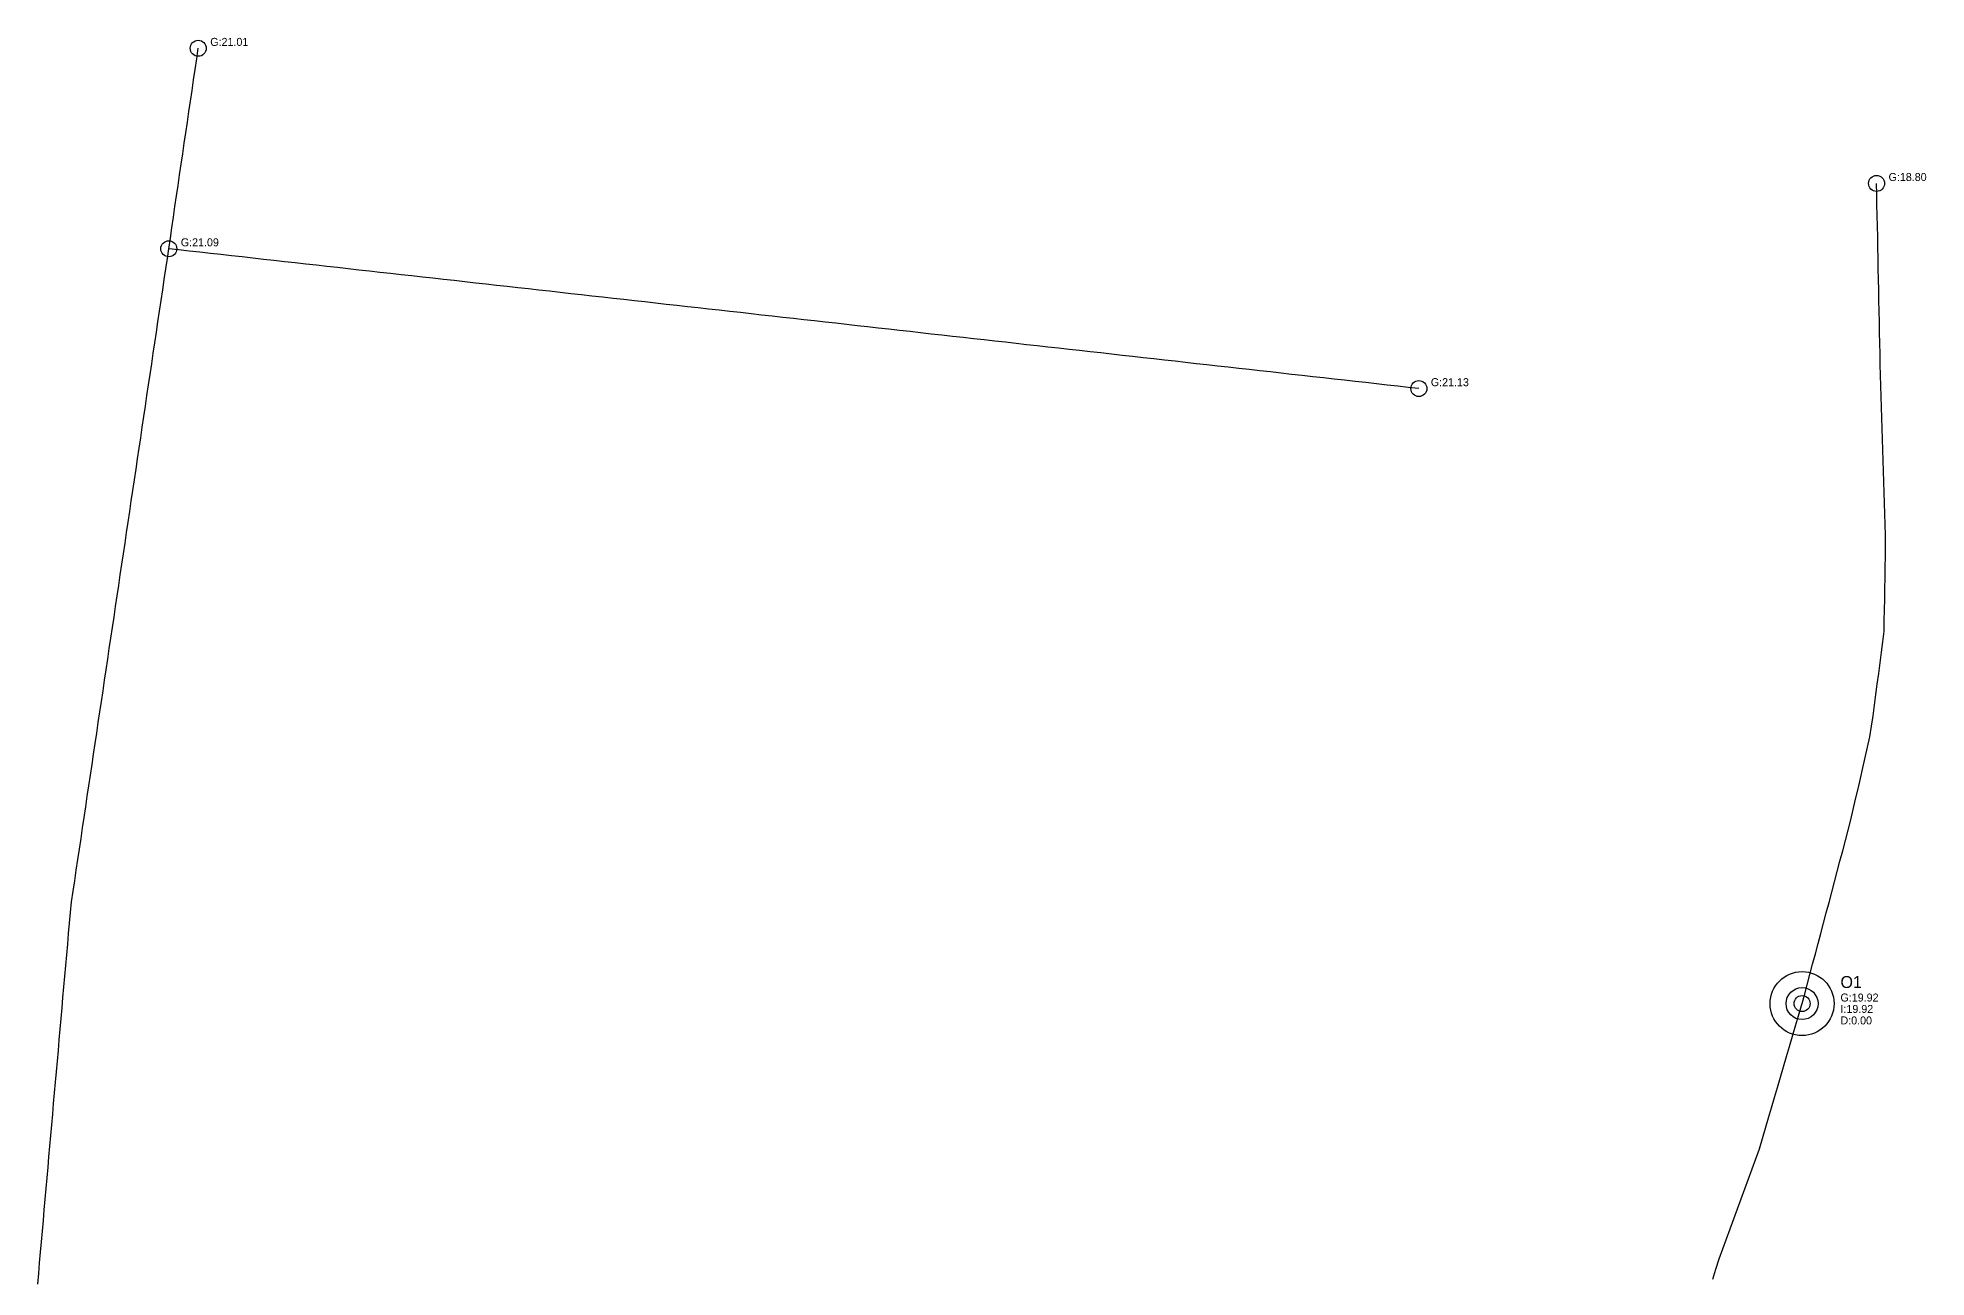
# Model space of a CAD drawing. Header units: metres. Extents: x 607160 to 610559, y 2613470 to 2618337.
# Drawn here: x 607606.9 to 607960.9, y 2618104.3 to 2618336.8 of the extents above; entities that cross this region are included whole.
import ezdxf

# ---------------------------------------------------------------- set-up
doc = ezdxf.new("R2010")
doc.units = ezdxf.units.M
for name, color, linetype in [('SW-DRAIN-LABELS', 3, 'Continuous'), ('SW-DRAIN-ORPHAN', 8, 'Continuous'), ('SW-DRAIN-SUB-01', 1, 'Continuous'), ('SW-JUNCTIONS', 7, 'Continuous'), ('SW-OUTLETS', 2, 'Continuous')]:
    doc.layers.add(name, color=color, linetype=linetype)

msp = doc.modelspace()

# ---------------------------------------------------------------- linework, layer by layer
at = {"layer": 'SW-DRAIN-ORPHAN'}
for points in [[(607631.42, 2618297.21), (607631.71, 2618299.19), (607632, 2618301.16), (607632.29, 2618303.14), (607632.58, 2618305.12), (607632.87, 2618307.1), (607633.16, 2618309.08), (607633.45, 2618311.06), (607633.74, 2618313.04), (607634.03, 2618315.02), (607634.32, 2618317), (607634.61, 2618318.97), (607634.9, 2618320.95), (607635.2, 2618322.93), (607635.49, 2618324.91), (607635.78, 2618326.89), (607636.07, 2618328.87), (607636.36, 2618330.85), (607636.65, 2618332.83), (607636.94, 2618334.8)], [(607937.64, 2618155.63), (607938.07, 2618157.21), (607938.59, 2618159.15), (607939.1, 2618161.08), (607939.61, 2618163.01), (607940.13, 2618164.94), (607940.64, 2618166.88), (607941.16, 2618168.81), (607941.67, 2618170.74), (607942.18, 2618172.68), (607942.7, 2618174.61), (607943.21, 2618176.54), (607943.72, 2618178.48), (607944.24, 2618180.41), (607944.75, 2618182.34), (607945.26, 2618184.27), (607945.78, 2618186.21), (607946.29, 2618188.14), (607946.8, 2618190.07), (607947.24, 2618192.02), (607947.68, 2618193.97), (607948.13, 2618195.93), (607948.57, 2618197.88), (607949.01, 2618199.83), (607949.46, 2618201.78), (607949.9, 2618203.73), (607950.34, 2618205.68), (607950.69, 2618207.64), (607950.95, 2618209.63), (607951.22, 2618211.61), (607951.48, 2618213.59), (607951.75, 2618215.57), (607952.01, 2618217.56), (607952.28, 2618219.54), (607952.54, 2618221.52), (607952.81, 2618223.5), (607953.02, 2618225.49), (607953.06, 2618227.49), (607953.09, 2618229.49), (607953.13, 2618231.49), (607953.16, 2618233.49), (607953.2, 2618235.49), (607953.24, 2618237.49), (607953.27, 2618239.49), (607953.31, 2618241.49), (607953.3, 2618243.49), (607953.23, 2618245.49), (607953.17, 2618247.48), (607953.11, 2618249.48), (607953.05, 2618251.48), (607952.99, 2618253.48), (607952.92, 2618255.48), (607952.86, 2618257.48), (607952.8, 2618259.48), (607952.74, 2618261.48), (607952.68, 2618263.48), (607952.61, 2618265.48), (607952.55, 2618267.47), (607952.49, 2618269.47), (607952.43, 2618271.47), (607952.36, 2618273.47), (607952.31, 2618275.47), (607952.27, 2618277.47), (607952.23, 2618279.47), (607952.19, 2618281.47), (607952.14, 2618283.47), (607952.1, 2618285.47), (607952.06, 2618287.47), (607952.02, 2618289.47), (607951.98, 2618291.47), (607951.94, 2618293.47), (607951.9, 2618295.47), (607951.86, 2618297.47), (607951.82, 2618299.47), (607951.78, 2618301.47), (607951.73, 2618303.47), (607951.69, 2618305.46), (607951.65, 2618307.46), (607951.61, 2618309.46)], [(607606.85, 2618103.01), (607607.03, 2618105), (607607.2, 2618107), (607607.38, 2618108.99), (607607.55, 2618110.98), (607607.73, 2618112.97), (607607.9, 2618114.97), (607608.08, 2618116.96), (607608.25, 2618118.95), (607608.43, 2618120.94), (607608.6, 2618122.93), (607608.78, 2618124.93), (607608.95, 2618126.92), (607609.13, 2618128.91), (607609.3, 2618130.9), (607609.48, 2618132.9), (607609.65, 2618134.89), (607609.83, 2618136.88), (607610.01, 2618138.87), (607610.18, 2618140.87), (607610.36, 2618142.86), (607610.53, 2618144.85), (607610.71, 2618146.84), (607610.88, 2618148.83), (607611.06, 2618150.83), (607611.23, 2618152.82), (607611.41, 2618154.81), (607611.58, 2618156.8), (607611.76, 2618158.8), (607611.93, 2618160.79), (607612.11, 2618162.78), (607612.28, 2618164.77), (607612.46, 2618166.77), (607612.63, 2618168.76), (607612.81, 2618170.75), (607612.98, 2618172.74), (607613.2, 2618174.73), (607613.49, 2618176.71), (607613.79, 2618178.69), (607614.08, 2618180.66), (607614.38, 2618182.64), (607614.67, 2618184.62), (607614.97, 2618186.6), (607615.26, 2618188.58), (607615.55, 2618190.56), (607615.85, 2618192.53), (607616.14, 2618194.51), (607616.44, 2618196.49), (607616.73, 2618198.47), (607617.03, 2618200.45), (607617.32, 2618202.42), (607617.62, 2618204.4), (607617.91, 2618206.38), (607618.2, 2618208.36), (607618.5, 2618210.34), (607618.79, 2618212.32), (607619.09, 2618214.29), (607619.38, 2618216.27), (607619.68, 2618218.25), (607619.97, 2618220.23), (607620.26, 2618222.21), (607620.56, 2618224.19), (607620.85, 2618226.16), (607621.15, 2618228.14), (607621.44, 2618230.12), (607621.74, 2618232.1), (607622.03, 2618234.08), (607622.32, 2618236.05), (607622.62, 2618238.03), (607622.91, 2618240.01), (607623.21, 2618241.99), (607623.5, 2618243.97), (607623.8, 2618245.95), (607624.09, 2618247.92), (607624.38, 2618249.9), (607624.68, 2618251.88), (607624.97, 2618253.86), (607625.27, 2618255.84), (607625.56, 2618257.82), (607625.86, 2618259.79), (607626.15, 2618261.77), (607626.44, 2618263.75), (607626.74, 2618265.73), (607627.03, 2618267.71), (607627.33, 2618269.68), (607627.62, 2618271.66), (607627.92, 2618273.64), (607628.21, 2618275.62), (607628.51, 2618277.6), (607628.8, 2618279.58), (607629.09, 2618281.55), (607629.39, 2618283.53), (607629.68, 2618285.51), (607629.98, 2618287.49), (607630.27, 2618289.47), (607630.57, 2618291.44), (607630.86, 2618293.42), (607631.15, 2618295.4), (607631.42, 2618297.21)], [(607865.79, 2618270.98), (607863.81, 2618271.21), (607861.82, 2618271.43), (607859.83, 2618271.65), (607857.84, 2618271.87), (607855.86, 2618272.1), (607853.87, 2618272.32), (607851.88, 2618272.54), (607849.89, 2618272.76), (607847.91, 2618272.99), (607845.92, 2618273.21), (607843.93, 2618273.43), (607841.94, 2618273.65), (607839.96, 2618273.87), (607837.97, 2618274.1), (607835.98, 2618274.32), (607833.99, 2618274.54), (607832.01, 2618274.76), (607830.02, 2618274.99), (607828.03, 2618275.21), (607826.04, 2618275.43), (607824.06, 2618275.65), (607822.07, 2618275.88), (607820.08, 2618276.1), (607818.09, 2618276.32), (607816.1, 2618276.54), (607814.12, 2618276.77), (607812.13, 2618276.99), (607810.14, 2618277.21), (607808.15, 2618277.43), (607806.17, 2618277.66), (607804.18, 2618277.88), (607802.19, 2618278.1), (607800.2, 2618278.32), (607798.22, 2618278.54), (607796.23, 2618278.77), (607794.24, 2618278.99), (607792.25, 2618279.21), (607790.27, 2618279.43), (607788.28, 2618279.66), (607786.29, 2618279.88), (607784.3, 2618280.1), (607782.32, 2618280.32), (607780.33, 2618280.55), (607778.34, 2618280.77), (607776.35, 2618280.99), (607774.37, 2618281.21), (607772.38, 2618281.44), (607770.39, 2618281.66), (607768.4, 2618281.88), (607766.41, 2618282.1), (607764.43, 2618282.33), (607762.44, 2618282.55), (607760.45, 2618282.77), (607758.46, 2618282.99), (607756.48, 2618283.22), (607754.49, 2618283.44), (607752.5, 2618283.66), (607750.51, 2618283.88), (607748.53, 2618284.1), (607746.54, 2618284.33), (607744.55, 2618284.55), (607742.56, 2618284.77), (607740.58, 2618284.99), (607738.59, 2618285.22), (607736.6, 2618285.44), (607734.61, 2618285.66), (607732.63, 2618285.88), (607730.64, 2618286.11), (607728.65, 2618286.33), (607726.66, 2618286.55), (607724.68, 2618286.77), (607722.69, 2618287), (607720.7, 2618287.22), (607718.71, 2618287.44), (607716.72, 2618287.66), (607714.74, 2618287.89), (607712.75, 2618288.11), (607710.76, 2618288.33), (607708.77, 2618288.55), (607706.79, 2618288.77), (607704.8, 2618289), (607702.81, 2618289.22), (607700.82, 2618289.44), (607698.84, 2618289.66), (607696.85, 2618289.89), (607694.86, 2618290.11), (607692.87, 2618290.33), (607690.89, 2618290.55), (607688.9, 2618290.78), (607686.91, 2618291), (607684.92, 2618291.22), (607682.94, 2618291.44), (607680.95, 2618291.67), (607678.96, 2618291.89), (607676.97, 2618292.11), (607674.99, 2618292.33), (607673, 2618292.56), (607671.01, 2618292.78), (607669.02, 2618293), (607667.03, 2618293.22), (607665.05, 2618293.44), (607663.06, 2618293.67), (607661.07, 2618293.89), (607659.08, 2618294.11), (607657.1, 2618294.33), (607655.11, 2618294.56), (607653.12, 2618294.78), (607651.13, 2618295), (607649.15, 2618295.22), (607647.16, 2618295.45), (607645.17, 2618295.67), (607643.18, 2618295.89), (607641.2, 2618296.11), (607639.21, 2618296.34), (607637.22, 2618296.56), (607635.23, 2618296.78), (607633.25, 2618297), (607631.42, 2618297.21)]]:
    msp.add_lwpolyline(points, dxfattribs=at)
at = {"layer": 'SW-DRAIN-SUB-01'}
msp.add_lwpolyline([(607920.91, 2618103.94), (607921.49, 2618105.85), (607922.09, 2618107.76), (607922.78, 2618109.64), (607923.47, 2618111.52), (607924.16, 2618113.39), (607924.85, 2618115.27), (607925.54, 2618117.15), (607926.23, 2618119.02), (607926.92, 2618120.9), (607927.61, 2618122.78), (607928.3, 2618124.66), (607928.98, 2618126.53), (607929.64, 2618128.42), (607930.2, 2618130.34), (607930.77, 2618132.26), (607931.33, 2618134.18), (607931.9, 2618136.1), (607932.47, 2618138.02), (607933.03, 2618139.93), (607933.6, 2618141.85), (607934.16, 2618143.77), (607934.73, 2618145.69), (607935.29, 2618147.61), (607935.86, 2618149.53), (607936.42, 2618151.45), (607936.99, 2618153.36), (607937.55, 2618155.28), (607937.64, 2618155.63)], dxfattribs=at)
at = {"layer": 'SW-JUNCTIONS'}
for centre in [(607636.94, 2618334.8), (607951.61, 2618309.46), (607631.42, 2618297.21), (607865.79, 2618270.98), (607937.64, 2618155.63)]:
    msp.add_circle(centre, 1.5, dxfattribs=at)
at = {"layer": 'SW-OUTLETS'}
for radius in [6, 3]:
    msp.add_circle((607937.64, 2618155.63), radius, dxfattribs=at)

# ---------------------------------------------------------------- texts
at = {"layer": 'SW-DRAIN-LABELS', "color": 7}
for s, p in [('G:21.01', (607639.19, 2618335.25)), ('G:18.80', (607953.86, 2618309.91)), ('G:21.09', (607633.67, 2618297.66)), ('G:21.13', (607868.04, 2618271.43)), ('G:19.92', (607944.84, 2618156.02))]:
    msp.add_text(s, height=1.5, dxfattribs=at).set_placement(p)
at = {"layer": 'SW-DRAIN-LABELS', "color": 6}
msp.add_text('D:0.00', height=1.5, dxfattribs=at).set_placement((607944.84, 2618151.73))
at = {"layer": 'SW-DRAIN-LABELS', "color": 4}
msp.add_text('I:19.92', height=1.5, dxfattribs=at).set_placement((607944.84, 2618153.88))
at = {"layer": 'SW-OUTLETS', "color": 1}
msp.add_text('O1', height=2.25, dxfattribs=at).set_placement((607944.84, 2618158.56))

doc.saveas('drawing.dxf')
